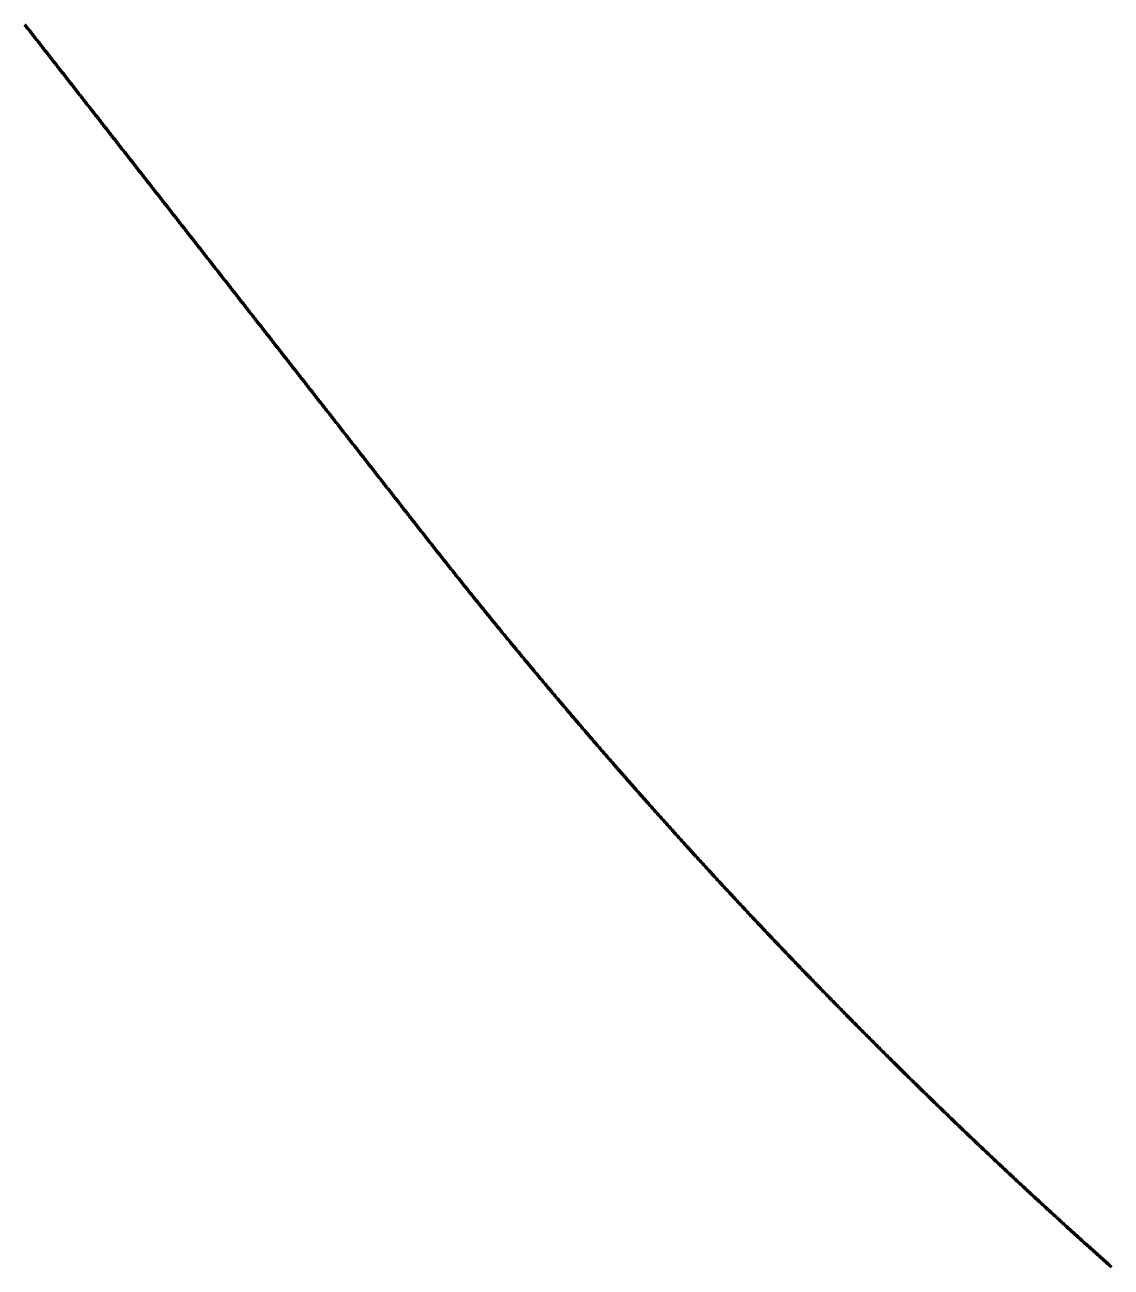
# Model space of a CAD drawing. Header units: metres. Extents: x 84843 to 90196, y 2281619 to 2289011.
# Drawn here: x 87498 to 87980, y 2285687 to 2286239 of the extents above; entities that cross this region are included whole.
import ezdxf

# ---------------------------------------------------------------- set-up
doc = ezdxf.new("R2010")
doc.units = ezdxf.units.M
doc.layers.add('Linje - 1', color=5, linetype='Continuous', lineweight=200)

msp = doc.modelspace()

# ---------------------------------------------------------------- linework, layer by layer
at = {"layer": 'Linje - 1'}
msp.add_polyline3d([(87980.48, 2285686.82, 45.24), (87980.1, 2285687.15, 45.25), (87979.73, 2285687.48, 45.25), (87979.36, 2285687.82, 45.25), (87978.98, 2285688.15, 45.25), (87978.61, 2285688.48, 45.26), (87978.24, 2285688.82, 45.26), (87977.86, 2285689.15, 45.26), (87977.49, 2285689.48, 45.26), (87977.12, 2285689.82, 45.27), (87976.75, 2285690.15, 45.27), (87976.37, 2285690.48, 45.27), (87976, 2285690.82, 45.27), (87975.63, 2285691.15, 45.28), (87975.25, 2285691.48, 45.28), (87974.88, 2285691.82, 45.28), (87974.51, 2285692.15, 45.28), (87974.14, 2285692.48, 45.29), (87973.77, 2285692.82, 45.29), (87973.39, 2285693.15, 45.29), (87973.02, 2285693.49, 45.29), (87972.65, 2285693.82, 45.3), (87972.28, 2285694.15, 45.3), (87971.91, 2285694.49, 45.3), (87971.53, 2285694.82, 45.3), (87971.16, 2285695.16, 45.31), (87970.79, 2285695.49, 45.31), (87970.42, 2285695.83, 45.31), (87970.05, 2285696.16, 45.31), (87969.68, 2285696.5, 45.32), (87969.3, 2285696.83, 45.32), (87968.93, 2285697.17, 45.32), (87968.56, 2285697.5, 45.32), (87968.19, 2285697.84, 45.33), (87967.82, 2285698.17, 45.33), (87967.45, 2285698.51, 45.33), (87967.08, 2285698.84, 45.33), (87966.71, 2285699.18, 45.34), (87966.34, 2285699.51, 45.34), (87965.97, 2285699.85, 45.34), (87965.59, 2285700.18, 45.34), (87965.22, 2285700.52, 45.35), (87964.85, 2285700.85, 45.35), (87964.48, 2285701.19, 45.35), (87964.11, 2285701.52, 45.35), (87963.74, 2285701.86, 45.36), (87963.37, 2285702.2, 45.36), (87963, 2285702.53, 45.36), (87962.63, 2285702.87, 45.36), (87962.26, 2285703.21, 45.37), (87961.89, 2285703.54, 45.37), (87961.52, 2285703.88, 45.37), (87961.15, 2285704.21, 45.37), (87960.78, 2285704.55, 45.38), (87960.41, 2285704.89, 45.38), (87960.04, 2285705.22, 45.38), (87959.67, 2285705.56, 45.38), (87959.3, 2285705.9, 45.39), (87958.93, 2285706.23, 45.39), (87958.56, 2285706.57, 45.39), (87958.19, 2285706.91, 45.39), (87957.82, 2285707.24, 45.4), (87957.46, 2285707.58, 45.4), (87957.09, 2285707.92, 45.4), (87956.72, 2285708.26, 45.4), (87956.35, 2285708.59, 45.41), (87955.98, 2285708.93, 45.41), (87955.61, 2285709.27, 45.41), (87955.24, 2285709.61, 45.41), (87954.87, 2285709.94, 45.42), (87954.5, 2285710.28, 45.42), (87954.14, 2285710.62, 45.42), (87953.77, 2285710.96, 45.42), (87953.4, 2285711.3, 45.43), (87953.03, 2285711.63, 45.43), (87952.66, 2285711.97, 45.43), (87952.29, 2285712.31, 45.43), (87951.93, 2285712.65, 45.44), (87951.56, 2285712.99, 45.44), (87951.19, 2285713.32, 45.44), (87950.82, 2285713.66, 45.44), (87950.45, 2285714, 45.45), (87950.08, 2285714.34, 45.45), (87949.72, 2285714.68, 45.45), (87949.35, 2285715.02, 45.45), (87948.98, 2285715.36, 45.46), (87948.61, 2285715.7, 45.46), (87948.25, 2285716.03, 45.46), (87947.88, 2285716.37, 45.46), (87947.51, 2285716.71, 45.47), (87947.14, 2285717.05, 45.47), (87946.78, 2285717.39, 45.47), (87946.41, 2285717.73, 45.47), (87946.04, 2285718.07, 45.48), (87945.68, 2285718.41, 45.48), (87945.31, 2285718.75, 45.48), (87944.94, 2285719.09, 45.48), (87944.57, 2285719.43, 45.49), (87944.21, 2285719.77, 45.49), (87943.84, 2285720.11, 45.49), (87943.47, 2285720.45, 45.49), (87943.11, 2285720.79, 45.5), (87942.74, 2285721.13, 45.5), (87942.37, 2285721.47, 45.5), (87942.01, 2285721.81, 45.5), (87941.64, 2285722.15, 45.51), (87941.28, 2285722.49, 45.51), (87940.91, 2285722.83, 45.51), (87940.54, 2285723.17, 45.51), (87940.18, 2285723.51, 45.52), (87939.81, 2285723.85, 45.52), (87939.45, 2285724.19, 45.52), (87939.08, 2285724.53, 45.52), (87938.71, 2285724.87, 45.53), (87938.35, 2285725.21, 45.53), (87937.98, 2285725.56, 45.53), (87937.62, 2285725.9, 45.53), (87937.25, 2285726.24, 45.54), (87936.89, 2285726.58, 45.54), (87936.52, 2285726.92, 45.54), (87936.16, 2285727.26, 45.54), (87935.79, 2285727.6, 45.55), (87935.43, 2285727.94, 45.55), (87935.06, 2285728.29, 45.55), (87934.69, 2285728.63, 45.55), (87934.33, 2285728.97, 45.56), (87933.97, 2285729.31, 45.56), (87933.6, 2285729.65, 45.56), (87933.24, 2285730, 45.56), (87932.87, 2285730.34, 45.57), (87932.51, 2285730.68, 45.57), (87932.14, 2285731.02, 45.57), (87931.78, 2285731.36, 45.57), (87931.41, 2285731.71, 45.58), (87931.05, 2285732.05, 45.58), (87930.68, 2285732.39, 45.58), (87930.32, 2285732.73, 45.58), (87929.96, 2285733.08, 45.59), (87929.59, 2285733.42, 45.59), (87929.23, 2285733.76, 45.59), (87928.86, 2285734.11, 45.59), (87928.5, 2285734.45, 45.6), (87928.14, 2285734.79, 45.6), (87927.77, 2285735.13, 45.6), (87927.41, 2285735.48, 45.6), (87927.05, 2285735.82, 45.61), (87926.68, 2285736.16, 45.61), (87926.32, 2285736.51, 45.61), (87925.95, 2285736.85, 45.61), (87925.59, 2285737.19, 45.62), (87925.23, 2285737.54, 45.62), (87924.86, 2285737.88, 45.62), (87924.5, 2285738.23, 45.62), (87924.14, 2285738.57, 45.63), (87923.78, 2285738.91, 45.63), (87923.41, 2285739.26, 45.63), (87923.05, 2285739.6, 45.63), (87922.69, 2285739.94, 45.64), (87922.32, 2285740.29, 45.64), (87921.96, 2285740.63, 45.64), (87921.6, 2285740.98, 45.64), (87921.24, 2285741.32, 45.65), (87920.87, 2285741.67, 45.65), (87920.51, 2285742.01, 45.65), (87920.15, 2285742.36, 45.65), (87919.79, 2285742.7, 45.66), (87919.43, 2285743.05, 45.66), (87919.06, 2285743.39, 45.66), (87918.7, 2285743.73, 45.66), (87918.34, 2285744.08, 45.67), (87917.98, 2285744.42, 45.67), (87917.62, 2285744.77, 45.67), (87917.25, 2285745.12, 45.67), (87916.89, 2285745.46, 45.68), (87916.53, 2285745.81, 45.68), (87916.17, 2285746.15, 45.68), (87915.81, 2285746.5, 45.68), (87915.45, 2285746.84, 45.69), (87915.09, 2285747.19, 45.69), (87914.72, 2285747.53, 45.69), (87914.36, 2285747.88, 45.69), (87914, 2285748.22, 45.7), (87913.64, 2285748.57, 45.7), (87913.28, 2285748.92, 45.7), (87912.92, 2285749.26, 45.7), (87912.56, 2285749.61, 45.71), (87912.2, 2285749.96, 45.71), (87911.84, 2285750.3, 45.71), (87911.48, 2285750.65, 45.71), (87911.12, 2285750.99, 45.72), (87910.75, 2285751.34, 45.72), (87910.39, 2285751.69, 45.72), (87910.03, 2285752.03, 45.72), (87909.67, 2285752.38, 45.73), (87909.31, 2285752.73, 45.73), (87908.95, 2285753.07, 45.73), (87908.59, 2285753.42, 45.73), (87908.23, 2285753.77, 45.74), (87907.87, 2285754.12, 45.74), (87907.51, 2285754.46, 45.74), (87907.15, 2285754.81, 45.74), (87906.79, 2285755.16, 45.75), (87906.43, 2285755.5, 45.75), (87906.07, 2285755.85, 45.75), (87905.72, 2285756.2, 45.75), (87905.36, 2285756.55, 45.76), (87905, 2285756.89, 45.76), (87904.64, 2285757.24, 45.76), (87904.28, 2285757.59, 45.76), (87903.92, 2285757.94, 45.77), (87903.56, 2285758.29, 45.77), (87903.2, 2285758.63, 45.77), (87902.84, 2285758.98, 45.77), (87902.48, 2285759.33, 45.78), (87902.12, 2285759.68, 45.78), (87901.77, 2285760.03, 45.78), (87901.41, 2285760.37, 45.78), (87901.05, 2285760.72, 45.79), (87900.69, 2285761.07, 45.79), (87900.33, 2285761.42, 45.79), (87899.97, 2285761.77, 45.79), (87899.61, 2285762.12, 45.8), (87899.26, 2285762.47, 45.8), (87898.9, 2285762.81, 45.8), (87898.54, 2285763.16, 45.8), (87898.18, 2285763.51, 45.81), (87897.82, 2285763.86, 45.81), (87897.47, 2285764.21, 45.81), (87897.11, 2285764.56, 45.81), (87896.75, 2285764.91, 45.82), (87896.39, 2285765.26, 45.82), (87896.03, 2285765.61, 45.82), (87895.68, 2285765.96, 45.82), (87895.32, 2285766.31, 45.83), (87894.96, 2285766.66, 45.83), (87894.6, 2285767.01, 45.83), (87894.25, 2285767.36, 45.83), (87893.89, 2285767.71, 45.84), (87893.53, 2285768.06, 45.84), (87893.18, 2285768.41, 45.84), (87892.82, 2285768.76, 45.84), (87892.46, 2285769.11, 45.85), (87892.11, 2285769.46, 45.85), (87891.75, 2285769.81, 45.85), (87891.39, 2285770.16, 45.85), (87891.03, 2285770.51, 45.86), (87890.68, 2285770.86, 45.86), (87890.32, 2285771.21, 45.86), (87889.97, 2285771.56, 45.86), (87889.61, 2285771.91, 45.87), (87889.25, 2285772.26, 45.87), (87888.9, 2285772.61, 45.87), (87888.54, 2285772.96, 45.87), (87888.18, 2285773.31, 45.88), (87887.83, 2285773.66, 45.88), (87887.47, 2285774.02, 45.88), (87887.12, 2285774.37, 45.88), (87886.76, 2285774.72, 45.89), (87886.4, 2285775.07, 45.89), (87886.05, 2285775.42, 45.89), (87885.69, 2285775.77, 45.89), (87885.34, 2285776.12, 45.9), (87884.98, 2285776.48, 45.9), (87884.63, 2285776.83, 45.9), (87884.27, 2285777.18, 45.9), (87883.92, 2285777.53, 45.91), (87883.56, 2285777.88, 45.91), (87883.21, 2285778.23, 45.91), (87882.85, 2285778.59, 45.91), (87882.5, 2285778.94, 45.92), (87882.14, 2285779.29, 45.92), (87881.79, 2285779.64, 45.92), (87881.43, 2285780, 45.92), (87881.08, 2285780.35, 45.93), (87880.72, 2285780.7, 45.93), (87880.37, 2285781.05, 45.93), (87880.01, 2285781.41, 45.93), (87879.66, 2285781.76, 45.94), (87879.3, 2285782.11, 45.94), (87878.95, 2285782.46, 45.94), (87878.6, 2285782.82, 45.94), (87878.24, 2285783.17, 45.95), (87877.89, 2285783.52, 45.95), (87877.53, 2285783.88, 45.95), (87877.18, 2285784.23, 45.95), (87876.83, 2285784.58, 45.96), (87876.47, 2285784.94, 45.96), (87876.12, 2285785.29, 45.96), (87875.77, 2285785.64, 45.96), (87875.41, 2285786, 45.97), (87875.06, 2285786.35, 45.97), (87874.7, 2285786.7, 45.97), (87874.35, 2285787.06, 45.97), (87874, 2285787.41, 45.98), (87873.64, 2285787.77, 45.98), (87873.29, 2285788.12, 45.98), (87872.94, 2285788.47, 45.98), (87872.59, 2285788.83, 45.99), (87872.23, 2285789.18, 45.99), (87871.88, 2285789.54, 45.99), (87871.53, 2285789.89, 45.99), (87871.17, 2285790.24, 46), (87870.82, 2285790.6, 46), (87870.47, 2285790.95, 46), (87870.12, 2285791.31, 46), (87869.76, 2285791.66, 46.01), (87869.41, 2285792.02, 46.01), (87869.06, 2285792.37, 46.01), (87868.71, 2285792.73, 46.01), (87868.36, 2285793.08, 46.02), (87868, 2285793.44, 46.02), (87867.65, 2285793.79, 46.02), (87867.3, 2285794.15, 46.02), (87866.95, 2285794.5, 46.03), (87866.6, 2285794.86, 46.03), (87866.24, 2285795.21, 46.03), (87865.89, 2285795.57, 46.03), (87865.54, 2285795.92, 46.04), (87865.19, 2285796.28, 46.04), (87864.84, 2285796.64, 46.04), (87864.49, 2285796.99, 46.04), (87864.14, 2285797.35, 46.05), (87863.78, 2285797.7, 46.05), (87863.43, 2285798.06, 46.05), (87863.08, 2285798.42, 46.05), (87862.73, 2285798.77, 46.06), (87862.38, 2285799.13, 46.06), (87862.03, 2285799.48, 46.06), (87861.68, 2285799.84, 46.06), (87861.33, 2285800.2, 46.07), (87860.98, 2285800.55, 46.07), (87860.63, 2285800.91, 46.07), (87860.28, 2285801.27, 46.07), (87859.93, 2285801.62, 46.08), (87859.57, 2285801.98, 46.08), (87859.22, 2285802.34, 46.08), (87858.87, 2285802.69, 46.08), (87858.52, 2285803.05, 46.09), (87858.17, 2285803.41, 46.09), (87857.82, 2285803.76, 46.09), (87857.47, 2285804.12, 46.09), (87857.12, 2285804.48, 46.1), (87856.77, 2285804.84, 46.1), (87856.42, 2285805.19, 46.1), (87856.08, 2285805.55, 46.1), (87855.73, 2285805.91, 46.11), (87855.38, 2285806.27, 46.11), (87855.03, 2285806.62, 46.11), (87854.68, 2285806.98, 46.11), (87854.33, 2285807.34, 46.12), (87853.98, 2285807.7, 46.12), (87853.63, 2285808.05, 46.12), (87853.28, 2285808.41, 46.12), (87852.93, 2285808.77, 46.13), (87852.58, 2285809.13, 46.13), (87852.23, 2285809.49, 46.13), (87851.89, 2285809.84, 46.13), (87851.54, 2285810.2, 46.14), (87851.19, 2285810.56, 46.14), (87850.84, 2285810.92, 46.14), (87850.49, 2285811.28, 46.14), (87850.14, 2285811.64, 46.15), (87849.79, 2285812, 46.15), (87849.45, 2285812.35, 46.15), (87849.1, 2285812.71, 46.15), (87848.75, 2285813.07, 46.16), (87848.4, 2285813.43, 46.16), (87848.05, 2285813.79, 46.16), (87847.71, 2285814.15, 46.16), (87847.36, 2285814.51, 46.17), (87847.01, 2285814.87, 46.17), (87846.66, 2285815.23, 46.17), (87846.31, 2285815.59, 46.17), (87845.97, 2285815.95, 46.18), (87845.62, 2285816.31, 46.18), (87845.27, 2285816.66, 46.18), (87844.92, 2285817.02, 46.18), (87844.58, 2285817.38, 46.19), (87844.23, 2285817.74, 46.19), (87843.88, 2285818.1, 46.19), (87843.54, 2285818.46, 46.19), (87843.19, 2285818.82, 46.2), (87842.84, 2285819.18, 46.2), (87842.49, 2285819.54, 46.2), (87842.15, 2285819.9, 46.2), (87841.8, 2285820.26, 46.21), (87841.45, 2285820.62, 46.21), (87841.11, 2285820.99, 46.21), (87840.76, 2285821.35, 46.21), (87840.42, 2285821.71, 46.22), (87840.07, 2285822.07, 46.22), (87839.72, 2285822.43, 46.22), (87839.38, 2285822.79, 46.22), (87839.03, 2285823.15, 46.23), (87838.68, 2285823.51, 46.23), (87838.34, 2285823.87, 46.23), (87837.99, 2285824.23, 46.23), (87837.65, 2285824.59, 46.24), (87837.3, 2285824.95, 46.24), (87836.96, 2285825.32, 46.24), (87836.61, 2285825.68, 46.24), (87836.26, 2285826.04, 46.25), (87835.92, 2285826.4, 46.25), (87835.57, 2285826.76, 46.25), (87835.23, 2285827.12, 46.25), (87834.88, 2285827.48, 46.26), (87834.54, 2285827.85, 46.26), (87834.19, 2285828.21, 46.26), (87833.85, 2285828.57, 46.26), (87833.5, 2285828.93, 46.27), (87833.16, 2285829.29, 46.27), (87832.81, 2285829.66, 46.27), (87832.47, 2285830.02, 46.27), (87832.12, 2285830.38, 46.28), (87831.78, 2285830.74, 46.28), (87831.43, 2285831.1, 46.28), (87831.09, 2285831.47, 46.28), (87830.74, 2285831.83, 46.29), (87830.4, 2285832.19, 46.29), (87830.06, 2285832.55, 46.29), (87829.71, 2285832.92, 46.29), (87829.37, 2285833.28, 46.3), (87829.02, 2285833.64, 46.3), (87828.68, 2285834.01, 46.3), (87828.34, 2285834.37, 46.3), (87827.99, 2285834.73, 46.31), (87827.65, 2285835.1, 46.31), (87827.31, 2285835.46, 46.31), (87826.96, 2285835.82, 46.31), (87826.62, 2285836.18, 46.32), (87826.27, 2285836.55, 46.32), (87825.93, 2285836.91, 46.32), (87825.59, 2285837.28, 46.32), (87825.24, 2285837.64, 46.33), (87824.9, 2285838, 46.33), (87824.56, 2285838.37, 46.33), (87824.22, 2285838.73, 46.33), (87823.87, 2285839.09, 46.34), (87823.53, 2285839.46, 46.34), (87823.19, 2285839.82, 46.34), (87822.84, 2285840.19, 46.34), (87822.5, 2285840.55, 46.35), (87822.16, 2285840.91, 46.35), (87821.82, 2285841.28, 46.35), (87821.47, 2285841.64, 46.35), (87821.13, 2285842.01, 46.36), (87820.79, 2285842.37, 46.36), (87820.45, 2285842.74, 46.36), (87820.1, 2285843.1, 46.36), (87819.76, 2285843.47, 46.37), (87819.42, 2285843.83, 46.37), (87819.08, 2285844.19, 46.37), (87818.74, 2285844.56, 46.37), (87818.4, 2285844.92, 46.38), (87818.05, 2285845.29, 46.38), (87817.71, 2285845.65, 46.38), (87817.37, 2285846.02, 46.38), (87817.03, 2285846.39, 46.39), (87816.69, 2285846.75, 46.39), (87816.35, 2285847.12, 46.39), (87816, 2285847.48, 46.39), (87815.66, 2285847.85, 46.4), (87815.32, 2285848.21, 46.4), (87814.98, 2285848.58, 46.4), (87814.64, 2285848.94, 46.4), (87814.3, 2285849.31, 46.41), (87813.96, 2285849.68, 46.41), (87813.62, 2285850.04, 46.41), (87813.28, 2285850.41, 46.41), (87812.94, 2285850.77, 46.42), (87812.6, 2285851.14, 46.42), (87812.26, 2285851.51, 46.42), (87811.92, 2285851.87, 46.42), (87811.58, 2285852.24, 46.43), (87811.23, 2285852.6, 46.43), (87810.89, 2285852.97, 46.43), (87810.55, 2285853.34, 46.43), (87810.21, 2285853.7, 46.44), (87809.87, 2285854.07, 46.44), (87809.53, 2285854.44, 46.44), (87809.19, 2285854.8, 46.44), (87808.86, 2285855.17, 46.45), (87808.52, 2285855.54, 46.45), (87808.18, 2285855.91, 46.45), (87807.84, 2285856.27, 46.45), (87807.5, 2285856.64, 46.46), (87807.16, 2285857.01, 46.46), (87806.82, 2285857.37, 46.46), (87806.48, 2285857.74, 46.46), (87806.14, 2285858.11, 46.47), (87805.8, 2285858.48, 46.47), (87805.46, 2285858.84, 46.47), (87805.12, 2285859.21, 46.47), (87804.78, 2285859.58, 46.48), (87804.45, 2285859.95, 46.48), (87804.11, 2285860.31, 46.48), (87803.77, 2285860.68, 46.48), (87803.43, 2285861.05, 46.49), (87803.09, 2285861.42, 46.49), (87802.75, 2285861.79, 46.49), (87802.41, 2285862.15, 46.49), (87802.08, 2285862.52, 46.5), (87801.74, 2285862.89, 46.5), (87801.4, 2285863.26, 46.5), (87801.06, 2285863.63, 46.5), (87800.72, 2285864, 46.51), (87800.39, 2285864.36, 46.51), (87800.05, 2285864.73, 46.51), (87799.71, 2285865.1, 46.51), (87799.37, 2285865.47, 46.52), (87799.04, 2285865.84, 46.52), (87798.7, 2285866.21, 46.52), (87798.36, 2285866.58, 46.52), (87798.02, 2285866.95, 46.53), (87797.69, 2285867.32, 46.53), (87797.35, 2285867.68, 46.53), (87797.01, 2285868.05, 46.53), (87796.67, 2285868.42, 46.54), (87796.34, 2285868.79, 46.54), (87796, 2285869.16, 46.54), (87795.66, 2285869.53, 46.54), (87795.33, 2285869.9, 46.55), (87794.99, 2285870.27, 46.55), (87794.65, 2285870.64, 46.55), (87794.32, 2285871.01, 46.55), (87793.98, 2285871.38, 46.56), (87793.64, 2285871.75, 46.56), (87793.31, 2285872.12, 46.56), (87792.97, 2285872.49, 46.56), (87792.63, 2285872.86, 46.57), (87792.3, 2285873.23, 46.57), (87791.96, 2285873.6, 46.57), (87791.63, 2285873.97, 46.57), (87791.29, 2285874.34, 46.58), (87790.96, 2285874.71, 46.58), (87790.62, 2285875.08, 46.58), (87790.28, 2285875.45, 46.58), (87789.95, 2285875.82, 46.59), (87789.61, 2285876.19, 46.59), (87789.28, 2285876.56, 46.59), (87788.94, 2285876.94, 46.59), (87788.61, 2285877.31, 46.6), (87788.27, 2285877.68, 46.6), (87787.94, 2285878.05, 46.6), (87787.6, 2285878.42, 46.6), (87787.27, 2285878.79, 46.61), (87786.93, 2285879.16, 46.61), (87786.6, 2285879.53, 46.61), (87786.26, 2285879.9, 46.61), (87785.93, 2285880.28, 46.62), (87785.59, 2285880.65, 46.62), (87785.26, 2285881.02, 46.62), (87784.92, 2285881.39, 46.62), (87784.59, 2285881.76, 46.63), (87784.25, 2285882.13, 46.63), (87783.92, 2285882.51, 46.63), (87783.59, 2285882.88, 46.63), (87783.25, 2285883.25, 46.64), (87782.92, 2285883.62, 46.64), (87782.58, 2285883.99, 46.64), (87782.25, 2285884.37, 46.64), (87781.92, 2285884.74, 46.65), (87781.58, 2285885.11, 46.65), (87781.25, 2285885.48, 46.65), (87780.92, 2285885.86, 46.65), (87780.58, 2285886.23, 46.66), (87780.25, 2285886.6, 46.66), (87779.91, 2285886.97, 46.66), (87779.58, 2285887.35, 46.66), (87779.25, 2285887.72, 46.67), (87778.92, 2285888.09, 46.67), (87778.58, 2285888.47, 46.67), (87778.25, 2285888.84, 46.67), (87777.92, 2285889.21, 46.68), (87777.58, 2285889.58, 46.68), (87777.25, 2285889.96, 46.68), (87776.92, 2285890.33, 46.68), (87776.59, 2285890.7, 46.69), (87776.25, 2285891.08, 46.69), (87775.92, 2285891.45, 46.69), (87775.59, 2285891.82, 46.69), (87775.26, 2285892.2, 46.7), (87774.92, 2285892.57, 46.7), (87774.59, 2285892.95, 46.7), (87774.26, 2285893.32, 46.7), (87773.93, 2285893.69, 46.71), (87773.6, 2285894.07, 46.71), (87773.26, 2285894.44, 46.71), (87772.93, 2285894.81, 46.71), (87772.6, 2285895.19, 46.72), (87772.27, 2285895.56, 46.72), (87771.94, 2285895.94, 46.72), (87771.6, 2285896.31, 46.72), (87771.27, 2285896.69, 46.73), (87770.94, 2285897.06, 46.73), (87770.61, 2285897.43, 46.73), (87770.28, 2285897.81, 46.73), (87769.95, 2285898.18, 46.74), (87769.62, 2285898.56, 46.74), (87769.29, 2285898.93, 46.74), (87768.96, 2285899.31, 46.74), (87768.62, 2285899.68, 46.75), (87768.29, 2285900.06, 46.75), (87767.96, 2285900.43, 46.75), (87767.63, 2285900.81, 46.75), (87767.3, 2285901.18, 46.76), (87766.97, 2285901.56, 46.76), (87766.64, 2285901.93, 46.76), (87766.31, 2285902.31, 46.76), (87765.98, 2285902.69, 46.77), (87765.65, 2285903.06, 46.77), (87765.32, 2285903.44, 46.77), (87764.99, 2285903.81, 46.77), (87764.66, 2285904.19, 46.78), (87764.33, 2285904.56, 46.78), (87764, 2285904.94, 46.78), (87763.67, 2285905.31, 46.78), (87763.34, 2285905.69, 46.79), (87763.01, 2285906.07, 46.79), (87762.68, 2285906.44, 46.79), (87762.35, 2285906.82, 46.79), (87762.02, 2285907.2, 46.8), (87761.69, 2285907.57, 46.8), (87761.37, 2285907.95, 46.8), (87761.04, 2285908.32, 46.8), (87760.71, 2285908.7, 46.81), (87760.38, 2285909.08, 46.81), (87760.05, 2285909.45, 46.81), (87759.72, 2285909.83, 46.81), (87759.39, 2285910.21, 46.82), (87759.06, 2285910.58, 46.82), (87758.74, 2285910.96, 46.82), (87758.41, 2285911.34, 46.82), (87758.08, 2285911.72, 46.83), (87757.75, 2285912.09, 46.83), (87757.42, 2285912.47, 46.83), (87757.09, 2285912.85, 46.83), (87756.77, 2285913.22, 46.84), (87756.44, 2285913.6, 46.84), (87756.11, 2285913.98, 46.84), (87755.78, 2285914.36, 46.84), (87755.45, 2285914.73, 46.85), (87755.13, 2285915.11, 46.85), (87754.8, 2285915.49, 46.85), (87754.47, 2285915.87, 46.85), (87754.14, 2285916.24, 46.86), (87753.82, 2285916.62, 46.86), (87753.49, 2285917, 46.86), (87753.16, 2285917.38, 46.86), (87752.83, 2285917.76, 46.87), (87752.51, 2285918.13, 46.87), (87752.18, 2285918.51, 46.87), (87751.85, 2285918.89, 46.87), (87751.53, 2285919.27, 46.88), (87751.2, 2285919.65, 46.88), (87750.87, 2285920.03, 46.88), (87750.55, 2285920.4, 46.88), (87750.22, 2285920.78, 46.89), (87749.89, 2285921.16, 46.89), (87749.57, 2285921.54, 46.89), (87749.24, 2285921.92, 46.89), (87748.91, 2285922.3, 46.9), (87748.59, 2285922.68, 46.9), (87748.26, 2285923.06, 46.9), (87747.93, 2285923.44, 46.9), (87747.61, 2285923.81, 46.91), (87747.28, 2285924.19, 46.91), (87746.96, 2285924.57, 46.91), (87746.63, 2285924.95, 46.91), (87746.31, 2285925.33, 46.92), (87745.98, 2285925.71, 46.92), (87745.65, 2285926.09, 46.92), (87745.33, 2285926.47, 46.92), (87745, 2285926.85, 46.93), (87744.68, 2285927.23, 46.93), (87744.35, 2285927.61, 46.93), (87744.03, 2285927.99, 46.93), (87743.7, 2285928.37, 46.94), (87743.38, 2285928.75, 46.94), (87743.05, 2285929.13, 46.94), (87742.73, 2285929.51, 46.94), (87742.4, 2285929.89, 46.95), (87742.08, 2285930.27, 46.95), (87741.75, 2285930.65, 46.95), (87741.43, 2285931.03, 46.95), (87741.1, 2285931.41, 46.96), (87740.78, 2285931.79, 46.96), (87740.46, 2285932.17, 46.96), (87740.13, 2285932.55, 46.96), (87739.81, 2285932.93, 46.97), (87739.48, 2285933.31, 46.97), (87739.16, 2285933.69, 46.97), (87738.84, 2285934.08, 46.97), (87738.51, 2285934.46, 46.98), (87738.19, 2285934.84, 46.98), (87737.86, 2285935.22, 46.98), (87737.54, 2285935.6, 46.99), (87737.22, 2285935.98, 46.99), (87736.89, 2285936.36, 46.99), (87736.57, 2285936.74, 46.99), (87736.25, 2285937.12, 47), (87735.92, 2285937.51, 47), (87735.6, 2285937.89, 47), (87735.28, 2285938.27, 47), (87734.95, 2285938.65, 47.01), (87734.63, 2285939.03, 47.01), (87734.31, 2285939.41, 47.01), (87733.99, 2285939.8, 47.01), (87733.66, 2285940.18, 47.02), (87733.34, 2285940.56, 47.02), (87733.02, 2285940.94, 47.02), (87732.7, 2285941.32, 47.02), (87732.37, 2285941.71, 47.03), (87732.05, 2285942.09, 47.03), (87731.73, 2285942.47, 47.03), (87731.41, 2285942.85, 47.03), (87731.08, 2285943.24, 47.04), (87730.76, 2285943.62, 47.04), (87730.44, 2285944, 47.04), (87730.12, 2285944.38, 47.04), (87729.8, 2285944.77, 47.05), (87729.47, 2285945.15, 47.05), (87729.15, 2285945.53, 47.05), (87728.83, 2285945.91, 47.05), (87728.51, 2285946.3, 47.06), (87728.19, 2285946.68, 47.06), (87727.87, 2285947.06, 47.06), (87727.55, 2285947.45, 47.06), (87727.22, 2285947.83, 47.07), (87726.9, 2285948.21, 47.07), (87726.58, 2285948.6, 47.07), (87726.26, 2285948.98, 47.07), (87725.94, 2285949.36, 47.08), (87725.62, 2285949.75, 47.08), (87725.3, 2285950.13, 47.08), (87724.98, 2285950.51, 47.08), (87724.66, 2285950.9, 47.09), (87724.34, 2285951.28, 47.09), (87724.02, 2285951.66, 47.09), (87723.7, 2285952.05, 47.09), (87723.38, 2285952.43, 47.1), (87723.06, 2285952.82, 47.1), (87722.74, 2285953.2, 47.1), (87722.42, 2285953.58, 47.1), (87722.1, 2285953.97, 47.11), (87721.78, 2285954.35, 47.11), (87721.46, 2285954.74, 47.11), (87721.14, 2285955.12, 47.11), (87720.82, 2285955.51, 47.12), (87720.5, 2285955.89, 47.12), (87720.18, 2285956.28, 47.12), (87719.86, 2285956.66, 47.12), (87719.54, 2285957.05, 47.13), (87719.22, 2285957.43, 47.13), (87718.9, 2285957.81, 47.13), (87718.58, 2285958.2, 47.13), (87718.26, 2285958.58, 47.14), (87717.94, 2285958.97, 47.14), (87717.62, 2285959.35, 47.14), (87717.31, 2285959.74, 47.14), (87716.99, 2285960.13, 47.15), (87716.67, 2285960.51, 47.15), (87716.35, 2285960.9, 47.15), (87716.03, 2285961.28, 47.15), (87715.71, 2285961.67, 47.16), (87715.39, 2285962.05, 47.16), (87715.08, 2285962.44, 47.16), (87714.76, 2285962.82, 47.16), (87714.44, 2285963.21, 47.17), (87714.12, 2285963.6, 47.17), (87713.8, 2285963.98, 47.17), (87713.49, 2285964.37, 47.17), (87713.17, 2285964.75, 47.18), (87712.85, 2285965.14, 47.18), (87712.53, 2285965.53, 47.18), (87712.21, 2285965.91, 47.18), (87711.9, 2285966.3, 47.19), (87711.58, 2285966.68, 47.19), (87711.26, 2285967.07, 47.19), (87710.95, 2285967.46, 47.19), (87710.63, 2285967.84, 47.2), (87710.31, 2285968.23, 47.2), (87709.99, 2285968.62, 47.2), (87709.68, 2285969, 47.2), (87709.36, 2285969.39, 47.21), (87709.04, 2285969.78, 47.21), (87708.73, 2285970.16, 47.21), (87708.41, 2285970.55, 47.21), (87708.09, 2285970.94, 47.22), (87707.78, 2285971.32, 47.22), (87707.46, 2285971.71, 47.22), (87707.14, 2285972.1, 47.22), (87706.83, 2285972.49, 47.23), (87706.51, 2285972.87, 47.23), (87706.2, 2285973.26, 47.23), (87705.88, 2285973.65, 47.23), (87705.56, 2285974.04, 47.24), (87705.25, 2285974.42, 47.24), (87704.93, 2285974.81, 47.24), (87704.62, 2285975.2, 47.24), (87704.3, 2285975.59, 47.25), (87703.98, 2285975.97, 47.25), (87703.67, 2285976.36, 47.25), (87703.35, 2285976.75, 47.25), (87703.04, 2285977.14, 47.26), (87702.72, 2285977.53, 47.26), (87702.41, 2285977.91, 47.26), (87702.09, 2285978.3, 47.26), (87701.78, 2285978.69, 47.27), (87701.46, 2285979.08, 47.27), (87701.15, 2285979.47, 47.27), (87700.83, 2285979.86, 47.27), (87700.52, 2285980.24, 47.28), (87700.2, 2285980.63, 47.28), (87699.89, 2285981.02, 47.28), (87699.58, 2285981.41, 47.28), (87699.26, 2285981.8, 47.29), (87698.95, 2285982.19, 47.29), (87698.63, 2285982.58, 47.29), (87698.32, 2285982.97, 47.29), (87698, 2285983.36, 47.3), (87697.69, 2285983.74, 47.3), (87697.38, 2285984.13, 47.3), (87697.06, 2285984.52, 47.3), (87696.75, 2285984.91, 47.31), (87696.43, 2285985.3, 47.31), (87696.12, 2285985.69, 47.31), (87695.81, 2285986.08, 47.31), (87695.49, 2285986.47, 47.32), (87695.18, 2285986.86, 47.32), (87694.87, 2285987.25, 47.32), (87694.55, 2285987.64, 47.32), (87694.24, 2285988.03, 47.33), (87693.93, 2285988.42, 47.33), (87693.61, 2285988.81, 47.33), (87693.3, 2285989.2, 47.33), (87692.99, 2285989.59, 47.34), (87692.68, 2285989.98, 47.34), (87692.36, 2285990.37, 47.34), (87692.05, 2285990.76, 47.34), (87691.74, 2285991.15, 47.35), (87691.43, 2285991.54, 47.35), (87691.11, 2285991.93, 47.35), (87690.8, 2285992.32, 47.35), (87690.49, 2285992.71, 47.36), (87690.18, 2285993.1, 47.36), (87689.86, 2285993.49, 47.36), (87689.55, 2285993.88, 47.36), (87689.24, 2285994.27, 47.37), (87688.93, 2285994.66, 47.37), (87688.62, 2285995.06, 47.37), (87688.31, 2285995.45, 47.37), (87687.99, 2285995.84, 47.38), (87687.68, 2285996.23, 47.38), (87687.37, 2285996.62, 47.38), (87687.06, 2285997.01, 47.38), (87686.75, 2285997.4, 47.39), (87686.44, 2285997.79, 47.39), (87686.13, 2285998.19, 47.39), (87685.82, 2285998.58, 47.39), (87685.5, 2285998.97, 47.4), (87685.19, 2285999.36, 47.4), (87684.88, 2285999.75, 47.4), (87684.57, 2286000.14, 47.4), (87684.26, 2286000.53, 47.41), (87683.95, 2286000.93, 47.41), (87683.64, 2286001.32, 47.41), (87683.33, 2286001.71, 47.41), (87683.02, 2286002.1, 47.42), (87682.71, 2286002.49, 47.42), (87682.4, 2286002.89, 47.42), (87682.09, 2286003.28, 47.42), (87681.78, 2286003.67, 47.43), (87681.47, 2286004.06, 47.43), (87681.16, 2286004.46, 47.43), (87680.85, 2286004.85, 47.43), (87680.54, 2286005.24, 47.44), (87680.23, 2286005.63, 47.44), (87679.92, 2286006.03, 47.44), (87679.61, 2286006.42, 47.44), (87679.3, 2286006.81, 47.45), (87678.99, 2286007.2, 47.45), (87678.68, 2286007.6, 47.45), (87678.37, 2286007.99, 47.45), (87678.06, 2286008.38, 47.46), (87677.75, 2286008.78, 47.46), (87677.45, 2286009.17, 47.46), (87677.14, 2286009.56, 47.46), (87676.83, 2286009.96, 47.47), (87676.52, 2286010.35, 47.47), (87676.21, 2286010.74, 47.47), (87675.9, 2286011.13, 47.47), (87675.59, 2286011.53, 47.48), (87675.28, 2286011.92, 47.48), (87674.98, 2286012.31, 47.48), (87674.67, 2286012.71, 47.48), (87674.36, 2286013.1, 47.49), (87674.05, 2286013.5, 47.49), (87673.74, 2286013.89, 47.49), (87673.43, 2286014.28, 47.49), (87673.12, 2286014.68, 47.5), (87672.82, 2286015.07, 47.5), (87672.51, 2286015.46, 47.5), (87672.2, 2286015.86, 47.5), (87671.89, 2286016.25, 47.51), (87671.58, 2286016.64, 47.51), (87671.27, 2286017.04, 47.51), (87670.97, 2286017.43, 47.51), (87670.66, 2286017.82, 47.52), (87670.35, 2286018.22, 47.52), (87670.04, 2286018.61, 47.52), (87669.73, 2286019.01, 47.52), (87669.42, 2286019.4, 47.53), (87669.12, 2286019.79, 47.53), (87668.81, 2286020.19, 47.53), (87668.5, 2286020.58, 47.53), (87668.19, 2286020.97, 47.54), (87667.88, 2286021.37, 47.54), (87667.58, 2286021.76, 47.54), (87667.27, 2286022.16, 47.54), (87666.96, 2286022.55, 47.55), (87666.65, 2286022.94, 47.55), (87666.34, 2286023.34, 47.55), (87666.04, 2286023.73, 47.55), (87665.73, 2286024.13, 47.56), (87665.42, 2286024.52, 47.56), (87665.11, 2286024.91, 47.56), (87664.8, 2286025.31, 47.56), (87664.5, 2286025.7, 47.57), (87664.19, 2286026.09, 47.57), (87663.88, 2286026.49, 47.57), (87663.57, 2286026.88, 47.57), (87663.26, 2286027.28, 47.58), (87662.96, 2286027.67, 47.58), (87662.65, 2286028.06, 47.58), (87662.34, 2286028.46, 47.58), (87662.03, 2286028.85, 47.59), (87661.72, 2286029.25, 47.59), (87661.42, 2286029.64, 47.59), (87661.11, 2286030.03, 47.59), (87660.8, 2286030.43, 47.6), (87660.49, 2286030.82, 47.6), (87660.18, 2286031.21, 47.6), (87659.87, 2286031.61, 47.6), (87659.57, 2286032, 47.61), (87659.26, 2286032.4, 47.61), (87658.95, 2286032.79, 47.61), (87658.64, 2286033.18, 47.61), (87658.33, 2286033.58, 47.62), (87658.03, 2286033.97, 47.62), (87657.72, 2286034.37, 47.62), (87657.41, 2286034.76, 47.62), (87657.1, 2286035.15, 47.63), (87656.79, 2286035.55, 47.63), (87656.49, 2286035.94, 47.63), (87656.18, 2286036.33, 47.63), (87655.87, 2286036.73, 47.64), (87655.56, 2286037.12, 47.64), (87655.25, 2286037.52, 47.64), (87654.95, 2286037.91, 47.64), (87654.64, 2286038.3, 47.65), (87654.33, 2286038.7, 47.65), (87654.02, 2286039.09, 47.65), (87653.71, 2286039.48, 47.65), (87653.41, 2286039.88, 47.66), (87653.1, 2286040.27, 47.66), (87652.79, 2286040.67, 47.66), (87652.48, 2286041.06, 47.66), (87652.17, 2286041.45, 47.67), (87651.87, 2286041.85, 47.67), (87651.56, 2286042.24, 47.67), (87651.25, 2286042.64, 47.67), (87650.94, 2286043.03, 47.68), (87650.63, 2286043.42, 47.68), (87650.33, 2286043.82, 47.68), (87650.02, 2286044.21, 47.68), (87649.71, 2286044.6, 47.69), (87649.4, 2286045, 47.69), (87649.09, 2286045.39, 47.69), (87648.78, 2286045.79, 47.69), (87648.48, 2286046.18, 47.7), (87648.17, 2286046.57, 47.7), (87647.86, 2286046.97, 47.7), (87647.55, 2286047.36, 47.7), (87647.24, 2286047.76, 47.71), (87646.94, 2286048.15, 47.71), (87646.63, 2286048.54, 47.71), (87646.32, 2286048.94, 47.71), (87646.01, 2286049.33, 47.72), (87645.7, 2286049.72, 47.72), (87645.4, 2286050.12, 47.72), (87645.09, 2286050.51, 47.72), (87644.78, 2286050.91, 47.73), (87644.47, 2286051.3, 47.73), (87644.16, 2286051.69, 47.73), (87643.86, 2286052.09, 47.73), (87643.55, 2286052.48, 47.74), (87643.24, 2286052.88, 47.74), (87642.93, 2286053.27, 47.74), (87642.62, 2286053.66, 47.74), (87642.32, 2286054.06, 47.75), (87642.01, 2286054.45, 47.75), (87641.7, 2286054.84, 47.75), (87641.39, 2286055.24, 47.75), (87641.08, 2286055.63, 47.76), (87640.78, 2286056.03, 47.76), (87640.47, 2286056.42, 47.76), (87640.16, 2286056.81, 47.76), (87639.85, 2286057.21, 47.77), (87639.54, 2286057.6, 47.77), (87639.24, 2286057.99, 47.77), (87638.93, 2286058.39, 47.77), (87638.62, 2286058.78, 47.78), (87638.31, 2286059.18, 47.78), (87638, 2286059.57, 47.78), (87637.69, 2286059.96, 47.78), (87637.39, 2286060.36, 47.79), (87637.08, 2286060.75, 47.79), (87636.77, 2286061.15, 47.79), (87636.46, 2286061.54, 47.79), (87636.15, 2286061.93, 47.8), (87635.85, 2286062.33, 47.8), (87635.54, 2286062.72, 47.8), (87635.23, 2286063.11, 47.8), (87634.92, 2286063.51, 47.81), (87634.61, 2286063.9, 47.81), (87634.31, 2286064.3, 47.81), (87634, 2286064.69, 47.81), (87633.69, 2286065.08, 47.82), (87633.38, 2286065.48, 47.82), (87633.07, 2286065.87, 47.82), (87632.77, 2286066.27, 47.82), (87632.46, 2286066.66, 47.83), (87632.15, 2286067.05, 47.83), (87631.84, 2286067.45, 47.83), (87631.53, 2286067.84, 47.83), (87631.23, 2286068.23, 47.84), (87630.92, 2286068.63, 47.84), (87630.61, 2286069.02, 47.84), (87630.3, 2286069.42, 47.84), (87629.99, 2286069.81, 47.85), (87629.69, 2286070.2, 47.85), (87629.38, 2286070.6, 47.85), (87629.07, 2286070.99, 47.85), (87628.76, 2286071.39, 47.86), (87628.45, 2286071.78, 47.86), (87628.15, 2286072.17, 47.86), (87627.84, 2286072.57, 47.86), (87627.53, 2286072.96, 47.87), (87627.22, 2286073.35, 47.87), (87626.91, 2286073.75, 47.87), (87626.6, 2286074.14, 47.87), (87626.3, 2286074.54, 47.88), (87625.99, 2286074.93, 47.88), (87625.68, 2286075.32, 47.88), (87625.37, 2286075.72, 47.88), (87625.06, 2286076.11, 47.89), (87624.76, 2286076.5, 47.89), (87624.45, 2286076.9, 47.89), (87624.14, 2286077.29, 47.89), (87623.83, 2286077.69, 47.9), (87623.52, 2286078.08, 47.9), (87623.22, 2286078.47, 47.9), (87622.91, 2286078.87, 47.9), (87622.6, 2286079.26, 47.91), (87622.29, 2286079.66, 47.91), (87621.98, 2286080.05, 47.91), (87621.68, 2286080.44, 47.91), (87621.37, 2286080.84, 47.92), (87621.06, 2286081.23, 47.92), (87620.75, 2286081.62, 47.92), (87620.44, 2286082.02, 47.92), (87620.14, 2286082.41, 47.93), (87619.83, 2286082.81, 47.93), (87619.52, 2286083.2, 47.93), (87619.21, 2286083.59, 47.93), (87618.9, 2286083.99, 47.94), (87618.6, 2286084.38, 47.94), (87618.29, 2286084.78, 47.94), (87617.98, 2286085.17, 47.94), (87617.67, 2286085.56, 47.95), (87617.36, 2286085.96, 47.95), (87617.06, 2286086.35, 47.95), (87616.75, 2286086.74, 47.95), (87616.44, 2286087.14, 47.96), (87616.13, 2286087.53, 47.96), (87615.82, 2286087.93, 47.96), (87615.51, 2286088.32, 47.96), (87615.21, 2286088.71, 47.97), (87614.9, 2286089.11, 47.97), (87614.59, 2286089.5, 47.97), (87614.28, 2286089.9, 47.97), (87613.97, 2286090.29, 47.98), (87613.67, 2286090.68, 47.98), (87613.36, 2286091.08, 47.98), (87613.05, 2286091.47, 47.98), (87612.74, 2286091.86, 47.99), (87612.43, 2286092.26, 47.99), (87612.13, 2286092.65, 47.99), (87611.82, 2286093.05, 47.99), (87611.51, 2286093.44, 48), (87611.2, 2286093.83, 48), (87610.89, 2286094.23, 48), (87610.59, 2286094.62, 48), (87610.28, 2286095.01, 48.01), (87609.97, 2286095.41, 48.01), (87609.66, 2286095.8, 48.01), (87609.35, 2286096.2, 48.01), (87609.05, 2286096.59, 48.02), (87608.74, 2286096.98, 48.02), (87608.43, 2286097.38, 48.02), (87608.12, 2286097.77, 48.02), (87607.81, 2286098.17, 48.03), (87607.51, 2286098.56, 48.03), (87607.2, 2286098.95, 48.03), (87606.89, 2286099.35, 48.03), (87606.58, 2286099.74, 48.04), (87606.27, 2286100.13, 48.04), (87605.97, 2286100.53, 48.04), (87605.66, 2286100.92, 48.04), (87605.35, 2286101.32, 48.05), (87605.04, 2286101.71, 48.05), (87604.73, 2286102.1, 48.05), (87604.42, 2286102.5, 48.05), (87604.12, 2286102.89, 48.06), (87603.81, 2286103.29, 48.06), (87603.5, 2286103.68, 48.06), (87603.19, 2286104.07, 48.06), (87602.88, 2286104.47, 48.07), (87602.58, 2286104.86, 48.07), (87602.27, 2286105.25, 48.07), (87601.96, 2286105.65, 48.07), (87601.65, 2286106.04, 48.08), (87601.34, 2286106.44, 48.08), (87601.04, 2286106.83, 48.08), (87600.73, 2286107.22, 48.08), (87600.42, 2286107.62, 48.09), (87600.11, 2286108.01, 48.09), (87599.8, 2286108.41, 48.09), (87599.5, 2286108.8, 48.09), (87599.19, 2286109.19, 48.1), (87598.88, 2286109.59, 48.1), (87598.57, 2286109.98, 48.1), (87598.26, 2286110.37, 48.1), (87597.96, 2286110.77, 48.11), (87597.65, 2286111.16, 48.11), (87597.34, 2286111.56, 48.11), (87597.03, 2286111.95, 48.11), (87596.72, 2286112.34, 48.12), (87596.42, 2286112.74, 48.12), (87596.11, 2286113.13, 48.12), (87595.8, 2286113.52, 48.12), (87595.49, 2286113.92, 48.13), (87595.18, 2286114.31, 48.13), (87594.88, 2286114.71, 48.13), (87594.57, 2286115.1, 48.13), (87594.26, 2286115.49, 48.14), (87593.95, 2286115.89, 48.14), (87593.64, 2286116.28, 48.14), (87593.33, 2286116.68, 48.14), (87593.03, 2286117.07, 48.15), (87592.72, 2286117.46, 48.15), (87592.41, 2286117.86, 48.15), (87592.1, 2286118.25, 48.15), (87591.79, 2286118.64, 48.16), (87591.49, 2286119.04, 48.16), (87591.18, 2286119.43, 48.16), (87590.87, 2286119.83, 48.16), (87590.56, 2286120.22, 48.17), (87590.25, 2286120.61, 48.17), (87589.95, 2286121.01, 48.17), (87589.64, 2286121.4, 48.17), (87589.33, 2286121.8, 48.18), (87589.02, 2286122.19, 48.18), (87588.71, 2286122.58, 48.18), (87588.41, 2286122.98, 48.18), (87588.1, 2286123.37, 48.19), (87587.79, 2286123.76, 48.19), (87587.48, 2286124.16, 48.19), (87587.17, 2286124.55, 48.19), (87586.87, 2286124.95, 48.2), (87586.56, 2286125.34, 48.2), (87586.25, 2286125.73, 48.2), (87585.94, 2286126.13, 48.2), (87585.63, 2286126.52, 48.21), (87585.33, 2286126.91, 48.21), (87585.02, 2286127.31, 48.21), (87584.71, 2286127.7, 48.21), (87584.4, 2286128.1, 48.22), (87584.09, 2286128.49, 48.22), (87583.79, 2286128.88, 48.22), (87583.48, 2286129.28, 48.22), (87583.17, 2286129.67, 48.23), (87582.86, 2286130.07, 48.23), (87582.55, 2286130.46, 48.23), (87582.24, 2286130.85, 48.23), (87581.94, 2286131.25, 48.24), (87581.63, 2286131.64, 48.24), (87581.32, 2286132.03, 48.24), (87581.01, 2286132.43, 48.24), (87580.7, 2286132.82, 48.25), (87580.4, 2286133.22, 48.25), (87580.09, 2286133.61, 48.25), (87579.78, 2286134, 48.25), (87579.47, 2286134.4, 48.26), (87579.16, 2286134.79, 48.26), (87578.86, 2286135.19, 48.26), (87578.55, 2286135.58, 48.26), (87578.24, 2286135.97, 48.27), (87577.93, 2286136.37, 48.27), (87577.62, 2286136.76, 48.27), (87577.32, 2286137.15, 48.27), (87577.01, 2286137.55, 48.28), (87576.7, 2286137.94, 48.28), (87576.39, 2286138.34, 48.28), (87576.08, 2286138.73, 48.28), (87575.78, 2286139.12, 48.29), (87575.47, 2286139.52, 48.29), (87575.16, 2286139.91, 48.29), (87574.85, 2286140.31, 48.29), (87574.54, 2286140.7, 48.3), (87574.24, 2286141.09, 48.3), (87573.93, 2286141.49, 48.3), (87573.62, 2286141.88, 48.3), (87573.31, 2286142.27, 48.31), (87573, 2286142.67, 48.31), (87572.7, 2286143.06, 48.31), (87572.39, 2286143.46, 48.31), (87572.08, 2286143.85, 48.32), (87571.77, 2286144.24, 48.32), (87571.46, 2286144.64, 48.32), (87571.15, 2286145.03, 48.32), (87570.85, 2286145.42, 48.33), (87570.54, 2286145.82, 48.33), (87570.23, 2286146.21, 48.33), (87569.92, 2286146.61, 48.33), (87569.61, 2286147, 48.34), (87569.31, 2286147.39, 48.34), (87569, 2286147.79, 48.34), (87568.69, 2286148.18, 48.34), (87568.38, 2286148.58, 48.35), (87568.07, 2286148.97, 48.35), (87567.77, 2286149.36, 48.35), (87567.46, 2286149.76, 48.35), (87567.15, 2286150.15, 48.36), (87566.84, 2286150.54, 48.36), (87566.53, 2286150.94, 48.36), (87566.23, 2286151.33, 48.36), (87565.92, 2286151.73, 48.37), (87565.61, 2286152.12, 48.37), (87565.3, 2286152.51, 48.37), (87564.99, 2286152.91, 48.37), (87564.69, 2286153.3, 48.38), (87564.38, 2286153.7, 48.38), (87564.07, 2286154.09, 48.38), (87563.76, 2286154.48, 48.38), (87563.45, 2286154.88, 48.39), (87563.15, 2286155.27, 48.39), (87562.84, 2286155.66, 48.39), (87562.53, 2286156.06, 48.39), (87562.22, 2286156.45, 48.4), (87561.91, 2286156.85, 48.4), (87561.61, 2286157.24, 48.4), (87561.3, 2286157.63, 48.4), (87560.99, 2286158.03, 48.41), (87560.68, 2286158.42, 48.41), (87560.37, 2286158.82, 48.41), (87560.06, 2286159.21, 48.41), (87559.76, 2286159.6, 48.42), (87559.45, 2286160, 48.42), (87559.14, 2286160.39, 48.42), (87558.83, 2286160.78, 48.42), (87558.52, 2286161.18, 48.43), (87558.22, 2286161.57, 48.43), (87557.91, 2286161.97, 48.43), (87557.6, 2286162.36, 48.43), (87557.29, 2286162.75, 48.44), (87556.98, 2286163.15, 48.44), (87556.68, 2286163.54, 48.44), (87556.37, 2286163.93, 48.44), (87556.06, 2286164.33, 48.45), (87555.75, 2286164.72, 48.45), (87555.44, 2286165.12, 48.45), (87555.14, 2286165.51, 48.45), (87554.83, 2286165.9, 48.46), (87554.52, 2286166.3, 48.46), (87554.21, 2286166.69, 48.46), (87553.9, 2286167.09, 48.46), (87553.6, 2286167.48, 48.47), (87553.29, 2286167.87, 48.47), (87552.98, 2286168.27, 48.47), (87552.67, 2286168.66, 48.47), (87552.36, 2286169.05, 48.48), (87552.06, 2286169.45, 48.48), (87551.75, 2286169.84, 48.48), (87551.44, 2286170.24, 48.48), (87551.13, 2286170.63, 48.49), (87550.82, 2286171.02, 48.49), (87550.52, 2286171.42, 48.49), (87550.21, 2286171.81, 48.49), (87549.9, 2286172.21, 48.5), (87549.59, 2286172.6, 48.5), (87549.28, 2286172.99, 48.5), (87548.97, 2286173.39, 48.5), (87548.67, 2286173.78, 48.51), (87548.36, 2286174.17, 48.51), (87548.05, 2286174.57, 48.51), (87547.74, 2286174.96, 48.51), (87547.43, 2286175.36, 48.52), (87547.13, 2286175.75, 48.52), (87546.82, 2286176.14, 48.52), (87546.51, 2286176.54, 48.52), (87546.2, 2286176.93, 48.53), (87545.89, 2286177.33, 48.53), (87545.59, 2286177.72, 48.53), (87545.28, 2286178.11, 48.53), (87544.97, 2286178.51, 48.54), (87544.66, 2286178.9, 48.54), (87544.35, 2286179.29, 48.54), (87544.05, 2286179.69, 48.54), (87543.74, 2286180.08, 48.55), (87543.43, 2286180.48, 48.55), (87543.12, 2286180.87, 48.55), (87542.81, 2286181.26, 48.55), (87542.51, 2286181.66, 48.56), (87542.2, 2286182.05, 48.56), (87541.89, 2286182.44, 48.56), (87541.58, 2286182.84, 48.56), (87541.27, 2286183.23, 48.57), (87540.97, 2286183.63, 48.57), (87540.66, 2286184.02, 48.57), (87540.35, 2286184.41, 48.57), (87540.04, 2286184.81, 48.58), (87539.73, 2286185.2, 48.58), (87539.43, 2286185.6, 48.58), (87539.12, 2286185.99, 48.58), (87538.81, 2286186.38, 48.59), (87538.5, 2286186.78, 48.59), (87538.19, 2286187.17, 48.59), (87537.88, 2286187.56, 48.59), (87537.58, 2286187.96, 48.6), (87537.27, 2286188.35, 48.6), (87536.96, 2286188.75, 48.6), (87536.65, 2286189.14, 48.6), (87536.34, 2286189.53, 48.61), (87536.04, 2286189.93, 48.61), (87535.73, 2286190.32, 48.61), (87535.42, 2286190.72, 48.61), (87535.11, 2286191.11, 48.62), (87534.8, 2286191.5, 48.62), (87534.5, 2286191.9, 48.62), (87534.19, 2286192.29, 48.62), (87533.88, 2286192.68, 48.63), (87533.57, 2286193.08, 48.63), (87533.26, 2286193.47, 48.63), (87532.96, 2286193.87, 48.63), (87532.65, 2286194.26, 48.64), (87532.34, 2286194.65, 48.64), (87532.03, 2286195.05, 48.64), (87531.72, 2286195.44, 48.64), (87531.42, 2286195.84, 48.65), (87531.11, 2286196.23, 48.65), (87530.8, 2286196.62, 48.65), (87530.49, 2286197.02, 48.65), (87530.18, 2286197.41, 48.66), (87529.88, 2286197.8, 48.66), (87529.57, 2286198.2, 48.66), (87529.26, 2286198.59, 48.66), (87528.95, 2286198.99, 48.67), (87528.64, 2286199.38, 48.67), (87528.34, 2286199.77, 48.67), (87528.03, 2286200.17, 48.67), (87527.72, 2286200.56, 48.68), (87527.41, 2286200.95, 48.68), (87527.1, 2286201.35, 48.68), (87526.79, 2286201.74, 48.68), (87526.49, 2286202.14, 48.69), (87526.18, 2286202.53, 48.69), (87525.87, 2286202.92, 48.69), (87525.56, 2286203.32, 48.69), (87525.25, 2286203.71, 48.7), (87524.95, 2286204.11, 48.7), (87524.64, 2286204.5, 48.7), (87524.33, 2286204.89, 48.7), (87524.02, 2286205.29, 48.71), (87523.71, 2286205.68, 48.71), (87523.41, 2286206.07, 48.71), (87523.1, 2286206.47, 48.71), (87522.79, 2286206.86, 48.72), (87522.48, 2286207.26, 48.72), (87522.17, 2286207.65, 48.72), (87521.87, 2286208.04, 48.72), (87521.56, 2286208.44, 48.73), (87521.25, 2286208.83, 48.73), (87520.94, 2286209.23, 48.73), (87520.63, 2286209.62, 48.73), (87520.33, 2286210.01, 48.74), (87520.02, 2286210.41, 48.74), (87519.71, 2286210.8, 48.74), (87519.4, 2286211.19, 48.74), (87519.09, 2286211.59, 48.75), (87518.79, 2286211.98, 48.75), (87518.48, 2286212.38, 48.75), (87518.17, 2286212.77, 48.75), (87517.86, 2286213.16, 48.76), (87517.55, 2286213.56, 48.76), (87517.25, 2286213.95, 48.76), (87516.94, 2286214.35, 48.76), (87516.63, 2286214.74, 48.77), (87516.32, 2286215.13, 48.77), (87516.01, 2286215.53, 48.77), (87515.7, 2286215.92, 48.77), (87515.4, 2286216.31, 48.78), (87515.09, 2286216.71, 48.78), (87514.78, 2286217.1, 48.78), (87514.47, 2286217.5, 48.78), (87514.16, 2286217.89, 48.79), (87513.86, 2286218.28, 48.79), (87513.55, 2286218.68, 48.79), (87513.24, 2286219.07, 48.8), (87512.93, 2286219.46, 48.8), (87512.62, 2286219.86, 48.8), (87512.32, 2286220.25, 48.8), (87512.01, 2286220.65, 48.81), (87511.7, 2286221.04, 48.81), (87511.39, 2286221.43, 48.81), (87511.08, 2286221.83, 48.81), (87510.78, 2286222.22, 48.82), (87510.47, 2286222.62, 48.82), (87510.16, 2286223.01, 48.82), (87509.85, 2286223.4, 48.82), (87509.54, 2286223.8, 48.83), (87509.24, 2286224.19, 48.83), (87508.93, 2286224.58, 48.83), (87508.62, 2286224.98, 48.83), (87508.31, 2286225.37, 48.84), (87508, 2286225.77, 48.84), (87507.7, 2286226.16, 48.84), (87507.39, 2286226.55, 48.84), (87507.08, 2286226.95, 48.85), (87506.77, 2286227.34, 48.85), (87506.46, 2286227.74, 48.85), (87506.16, 2286228.13, 48.85), (87505.85, 2286228.52, 48.86), (87505.54, 2286228.92, 48.86), (87505.23, 2286229.31, 48.86), (87504.92, 2286229.7, 48.86), (87504.61, 2286230.1, 48.87), (87504.31, 2286230.49, 48.87), (87504, 2286230.89, 48.87), (87503.69, 2286231.28, 48.87), (87503.38, 2286231.67, 48.88), (87503.07, 2286232.07, 48.88), (87502.77, 2286232.46, 48.88), (87502.46, 2286232.86, 48.88), (87502.15, 2286233.25, 48.89), (87501.84, 2286233.64, 48.89), (87501.53, 2286234.04, 48.89), (87501.23, 2286234.43, 48.89), (87500.92, 2286234.82, 48.9), (87500.61, 2286235.22, 48.9), (87500.3, 2286235.61, 48.9), (87499.99, 2286236.01, 48.9), (87499.69, 2286236.4, 48.91), (87499.38, 2286236.79, 48.91), (87499.07, 2286237.19, 48.91), (87498.76, 2286237.58, 48.91), (87498.45, 2286237.97, 48.92), (87498.15, 2286238.37, 48.92), (87497.84, 2286238.76, 48.92)], dxfattribs=at)

doc.saveas('drawing.dxf')
